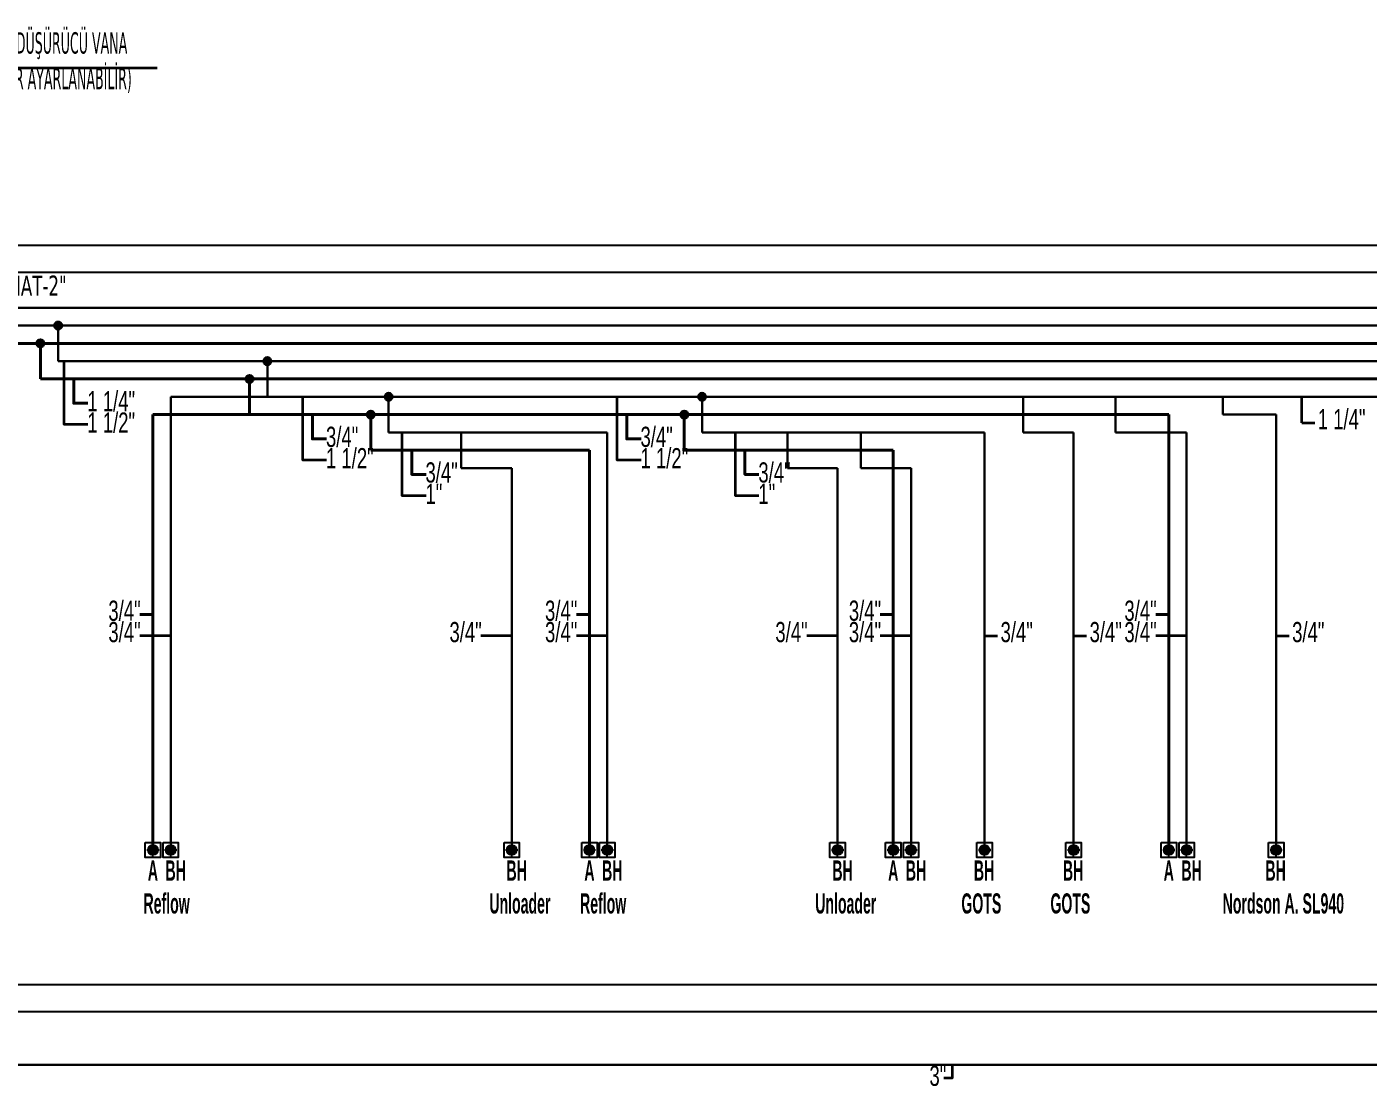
# Model space of a CAD drawing. Header units: centimetres. Extents: x 392964 to 515689, y 49661 to 58661.
# Drawn here: x 508848 to 509978, y 53897 to 54789 of the extents above; entities that cross this region are included whole.
import ezdxf
from ezdxf.enums import TextEntityAlignment as Align

# ---------------------------------------------------------------- set-up
doc = ezdxf.new("R2010")
doc.units = ezdxf.units.CM
doc.linetypes.add('MEDSISTEMBH_LINE', pattern=[1.5, 1.3, 0, -0.2])
doc.linetypes.add('MEDSISTEMKH_LINE', pattern=[1.5, 1.3, 0, -0.2])
doc.layers.add('-M-VALVE', color=7, linetype='Continuous')
for name, color, linetype, lineweight in [('0-KRCN-BAS HAVA', 101, 'BASINÇ HAVA', 35), ('0-KRCN-SHT-02CIHAZ', 132, 'Continuous', 25), ('0-MEK-IST-YAZI-ÇAP', 71, 'Continuous', 35), ('0-MEK-MED-AZOT', 217, '0-A_LINE', 40), ('_MDS_0', 7, 'Continuous', 30), ('_MDS_BORU_22.00X1.00_BASINÇLI HAVA', 5, 'Continuous', 30), ('_MDS_TEE', 7, 'Continuous', 30)]:
    doc.layers.add(name, color=color, linetype=linetype, lineweight=lineweight)
doc.styles.add('BORU', font='tahoma.ttf', dxfattribs={"width": 0.5})
doc.styles.add('DERECE', font='tahoma.ttf', dxfattribs={"width": 0.8})
doc.styles.add('ON', font='ARIALN.TTF', dxfattribs={"width": 0.8, "height": 6})
doc.styles.add('OYAK', font='arialbd.ttf')
doc.styles.get("Standard").update_dxf_attribs({"font": 'arial.ttf'})
doc.styles.add('VRF CITY MULTI', font='tahoma.ttf', dxfattribs={"height": 15})
doc.linetypes.add('0-A_LINE', pattern='A,100,-1.5,["A",BORU,S=9,R=0,X=0,Y=-4.5],-9,6', length=116.5)
doc.linetypes.add('BASINÇ HAVA', pattern='A,0.5,-0.2,["BH",Standard,S=0.1,R=0,X=-0.1,Y=-0.05],-0.2', length=0.9)

# ---------------------------------------------------------------- blocks, each defined once
blk = doc.blocks.new('TEE')
at = {"layer": '_MDS_TEE'}
h = blk.add_hatch(color=256, dxfattribs=at)
h.dxf.hatch_style = 1
edge = h.paths.add_edge_path()
edge.add_arc((0, 0), 50, 0, 360)
blk.add_circle((0, 0), 50, dxfattribs=at)
blk = doc.blocks.new('G$C63E5540C')
at = {"layer": '-M-VALVE', "color": 7}
for p, q in [((-4, 0), (4.1, 0)), ((-0.59, 0.46), (-0.59, -0.45)), ((-0.21, 1.37), (-0.21, 1.1)), ((0, -4.05), (0, 4.05)), ((0.21, 1.37), (0.21, 1.1)), ((0.59, 0.46), (0.59, -0.45))]:
    blk.add_line(p, q, dxfattribs=at)
blk.add_lwpolyline([(-5, 5), (5, 5), (5, -5), (-5, -5)], close=True, dxfattribs=at)
for radius in [3.23, 3.02, 3.02, 2.11, 2.11, 2.01, 2, 1.39, 1.12, 0.808, 0.742, 0.528, 0.449, 0.277, 0.00284]:
    blk.add_circle((0, 0), radius, dxfattribs=at)
for radius, start, end in [(0.627, 20.18086, 159.81914), (0.594, 7.7463, 172.2537), (0.594, 187.7463, 352.2537), (0.627, 200.18086, 339.81914)]:
    blk.add_arc((0, 0), radius, start, end, dxfattribs=at)
for points in [[(-0.25, -0.12), (-0.24, -0.12), (-0.24, -0.11), (-0.23, -0.1), (-0.23, -0.09), (-0.22, -0.07), (-0.22, -0.06), (-0.21, -0.03), (-0.21, -0.01), (-0.21, 0.02), (-0.21, 0.03), (-0.22, 0.06), (-0.22, 0.08), (-0.23, 0.1), (-0.23, 0.11), (-0.24, 0.12), (-0.24, 0.12), (-0.25, 0.13)], [(0.25, 0.13), (0.24, 0.12), (0.24, 0.12), (0.23, 0.11), (0.23, 0.1), (0.22, 0.08), (0.21, 0.06), (0.21, 0.03), (0.21, 0.02), (0.21, -0.01), (0.21, -0.03), (0.21, -0.06), (0.22, -0.07), (0.23, -0.09), (0.23, -0.1), (0.24, -0.11), (0.24, -0.12), (0.25, -0.12)]]:
    blk.add_open_spline(points, degree=3, knots=[1.48617, 1.48617, 1.48617, 1.48617, 1.618518, 1.618518, 1.842375, 1.842375, 2.168854, 2.168854, 2.495334, 2.495334, 2.821813, 2.821813, 3.148293, 3.148293, 3.372149, 3.372149, 3.504498, 3.504498, 3.504498, 3.504498], dxfattribs=at)

msp = doc.modelspace()

# ---------------------------------------------------------------- linework, layer by layer
at = {"layer": '0-KRCN-BAS HAVA', "color": 4, "ltscale": 150}
msp.add_line((509922.2, 54455), (509922.2, 54477), dxfattribs=at)
for points in [[(508899.8, 54453.6), (508879.8, 54453.6), (508879.8, 54507)], [(509100.8, 54423.6), (509080.8, 54423.6), (509080.8, 54477)], [(509365.7, 54423.6), (509345.7, 54423.6), (509345.7, 54477)], [(509184.6, 54393.6), (509164.6, 54393.6), (509164.6, 54447)], [(509465, 54393.6), (509445.1, 54393.6), (509445.1, 54447)], [(509922.2, 54455), (509933.2, 54455)], [(508969.5, 54275.7), (508943.5, 54275.7)], [(509256.7, 54275.7), (509230.7, 54275.7)], [(509337.2, 54275.7), (509311.2, 54275.7)], [(509531.2, 54275.7), (509505.3, 54275.7)], [(509593.1, 54275.7), (509567.2, 54275.7)], [(509655, 54275.7), (509666, 54275.7)], [(509730, 54275.7), (509741, 54275.7)], [(509825.2, 54275.7), (509799.3, 54275.7)], [(509900.6, 54275.7), (509911.5, 54275.7)], [(509620.6, 53903.5), (509628.1, 53903.5), (509628.1, 53914.5)]]:
    msp.add_lwpolyline(points, dxfattribs=at)
at = {"layer": '0-KRCN-SHT-02CIHAZ', "color": 8}
for p, q in [((513155.2, 54604.5), (503564.1, 54604.5)), ((503564.1, 54582), (513155.2, 54582)), ((513155.2, 53982), (503564.1, 53982)), ((503564.1, 53959.5), (513155.2, 53959.5))]:
    msp.add_line(p, q, dxfattribs=at)
at = {"layer": '0-MEK-IST-YAZI-ÇAP'}
msp.add_line((508784.2, 54754.1), (508958, 54754.1), dxfattribs=at)
at = {"layer": '0-MEK-MED-AZOT'}
for p, q in [((508765.9, 54522), (511800.9, 54522)), ((508859.7, 54492), (508859.7, 54522)), ((508859.7, 54492), (510863.5, 54492)), ((509035.9, 54462), (509035.9, 54492)), ((508954.5, 54462), (509810.2, 54462)), ((508954.5, 54095.4), (508954.5, 54462)), ((509138, 54432), (509138, 54462)), ((509402.1, 54432), (509402.1, 54462)), ((509810.2, 54095.4), (509810.2, 54462)), ((509138, 54432), (509322.2, 54432)), ((509322.2, 54095.4), (509322.2, 54432)), ((509402.1, 54432), (509578.1, 54432)), ((509578.1, 54095.4), (509578.1, 54432))]:
    msp.add_line(p, q, dxfattribs=at)
at = {"layer": '0-MEK-MED-AZOT', "color": 6, "ltscale": 150}
for points in [[(508899.8, 54471.6), (508887.8, 54471.6), (508887.8, 54492)], [(509100.8, 54441.6), (509088.8, 54441.6), (509088.8, 54462)], [(509365.7, 54441.6), (509353.7, 54441.6), (509353.7, 54462)], [(509184.6, 54411.6), (509172.6, 54411.6), (509172.6, 54432)], [(509465, 54411.6), (509453.1, 54411.6), (509453.1, 54432)], [(508954.5, 54293.7), (508943.5, 54293.7)], [(509322.2, 54293.7), (509311.2, 54293.7)], [(509578.1, 54293.7), (509567.2, 54293.7)], [(509810.2, 54293.7), (509799.3, 54293.7)]]:
    msp.add_lwpolyline(points, dxfattribs=at)
at = {"layer": '_MDS_BORU_22.00X1.00_BASINÇLI HAVA', "color": 3, "linetype": 'MEDSISTEMKH_LINE', "ltscale": 80}
msp.add_line((508765.9, 54552), (511909, 54552), dxfattribs=at)
at = {"layer": '_MDS_BORU_22.00X1.00_BASINÇLI HAVA', "linetype": 'MEDSISTEMBH_LINE', "ltscale": 80}
for p, q in [((508750.9, 54537), (511848, 54537)), ((508874.7, 54507), (508874.7, 54537)), ((508874.7, 54507), (510878.5, 54507)), ((509050.9, 54477), (509050.9, 54507)), ((508969.5, 54477), (510431.5, 54477)), ((508969.5, 54095.4), (508969.5, 54477)), ((509153, 54447), (509153, 54477)), ((509417.1, 54447), (509417.1, 54477)), ((509687.6, 54447), (509687.6, 54477)), ((509765.2, 54447), (509765.2, 54477)), ((509855.6, 54462), (509855.6, 54477)), ((509855.6, 54462), (509900.6, 54462)), ((509900.6, 54095.4), (509900.6, 54462)), ((509153, 54447), (509337.2, 54447)), ((509214.3, 54417), (509214.3, 54447)), ((509337.2, 54095.4), (509337.2, 54447)), ((509417.1, 54447), (509655, 54447)), ((509488.9, 54417), (509488.9, 54447)), ((509550.7, 54417), (509550.7, 54447)), ((509655, 54095.4), (509655, 54447)), ((509687.6, 54447), (509730, 54447)), ((509730, 54095.4), (509730, 54447)), ((509765.2, 54447), (509825.2, 54447)), ((509825.2, 54095.4), (509825.2, 54447)), ((509214.3, 54417), (509256.7, 54417)), ((509256.7, 54095.4), (509256.7, 54417)), ((509488.9, 54417), (509531.2, 54417)), ((509531.2, 54095.4), (509531.2, 54417)), ((509550.7, 54417), (509593.1, 54417)), ((509593.1, 54095.4), (509593.1, 54417)), ((503564.1, 53914.5), (511848, 53914.5))]:
    msp.add_line(p, q, dxfattribs=at)

# ---------------------------------------------------------------- block references
at = {"layer": '-M-VALVE', "color": 7, "xscale": 1.276512899816038, "yscale": 1.276512899816038, "zscale": 1.276512899816038}
for p in [(508954.5, 54095.4), (508969.5, 54095.4), (509256.7, 54095.4), (509322.2, 54095.4), (509337.2, 54095.4), (509531.2, 54095.4), (509578.1, 54095.4), (509593.1, 54095.4), (509655, 54095.4), (509730, 54095.4), (509810.2, 54095.4), (509825.2, 54095.4), (509900.6, 54095.4)]:
    msp.add_blockref('G$C63E5540C', p, dxfattribs=at)
at = {"layer": '_MDS_TEE', "yscale": 0.065, "zscale": 0.065}
for p, xscale, rotation in [((508874.7, 54537), -0.065, 270), ((508859.7, 54522), -0.065, 270), ((509050.9, 54507), 0.065, 90), ((509035.9, 54492), 0.065, 90), ((509153, 54477), 0.065, 90), ((509417.1, 54477), 0.065, 90), ((509138, 54462), 0.065, 90), ((509402.1, 54462), 0.065, 90)]:
    msp.add_blockref('TEE', p, dxfattribs=dict(at, xscale=xscale, rotation=rotation))

# ---------------------------------------------------------------- texts
at = {"layer": '0-KRCN-BAS HAVA', "color": 4, "ltscale": 150, "style": 'ON', "width": 0.8}
for s, p in [('1 1/2"', (508899.3, 54446.8)), ('1 1/4"', (509935.7, 54449.7)), ('1 1/2"', (509100.3, 54416.8)), ('1 1/2"', (509365.2, 54416.8)), ('1"', (509184.1, 54386.8)), ('1"', (509464.5, 54386.8)), ('3/4"', (508917, 54270.4)), ('3/4"', (509204.3, 54270.4)), ('3/4"', (509284.8, 54270.4)), ('3/4"', (509478.8, 54270.4)), ('3/4"', (509540.7, 54270.4)), ('3/4"', (509668.5, 54270.4)), ('3/4"', (509743.5, 54270.4)), ('3/4"', (509772.8, 54270.4)), ('3/4"', (509914.1, 54270.4)), ('3"', (509608.6, 53896.8))]:
    msp.add_text(s, height=17, dxfattribs=at).set_placement(p)
at = {"layer": '0-MEK-IST-YAZI-ÇAP', "insert": (508864.4, 54784), "char_height": 18, "width": 166.217, "attachment_point": 2, "style": 'DERECE'}
msp.add_mtext('{\\W0.5;BASINÇ DÜŞÜRÜCÜ VANA (7-13 BAR AYARLANABİLİR)}', dxfattribs=at)
at = {"layer": '0-MEK-MED-AZOT', "color": 6, "ltscale": 150, "style": 'ON', "width": 0.8}
for s, p in [('1 1/4"', (508899.3, 54464.8)), ('3/4"', (509100.3, 54434.8)), ('3/4"', (509365.2, 54434.8)), ('3/4"', (509184.1, 54404.8)), ('3/4"', (509464.5, 54404.8)), ('3/4"', (508917, 54288.4)), ('3/4"', (509284.8, 54288.4)), ('3/4"', (509540.7, 54288.4)), ('3/4"', (509772.8, 54288.4))]:
    msp.add_text(s, height=17, dxfattribs=at).set_placement(p)
at = {"layer": '_MDS_0', "style": 'OYAK', "width": 0.5}
for s, p in [('A', (508954.5, 54064.5)), ('BH', (508973.7, 54064.5)), ('BH', (509260.9, 54064.5)), ('A', (509322.2, 54064.5)), ('BH', (509341.4, 54064.5)), ('BH', (509535.4, 54064.5)), ('A', (509578.1, 54064.5)), ('BH', (509597.3, 54064.5)), ('BH', (509654.6, 54064.5)), ('BH', (509729.6, 54064.5)), ('A', (509810.2, 54064.5)), ('BH', (509829.4, 54064.5)), ('BH', (509900.2, 54064.5))]:
    msp.add_text(s, height=17, dxfattribs=at).set_placement(p, align=Align.BOTTOM_CENTER)
at = {"layer": '_MDS_0', "color": 61, "style": 'OYAK', "width": 0.5}
for s, p in [('Reflow', (508946.6, 54036.8, 0)), ('Unloader ', (509237.9, 54036.8, 0)), ('Reflow', (509314.3, 54036.8, 0)), ('Unloader ', (509512.4, 54036.8, 0)), ('GOTS ', (509635.5, 54036.8, 0)), ('GOTS ', (509710.5, 54036.8, 0)), ('Nordson A. SL940', (509855.6, 54036.8, 0))]:
    msp.add_text(s, height=17, dxfattribs=at).set_placement(p, align=Align.BOTTOM_LEFT)
at = {"layer": '_MDS_BORU_22.00X1.00_BASINÇLI HAVA', "color": 3, "linetype": 'MEDSISTEMBH_LINE', "ltscale": 80, "style": 'VRF CITY MULTI', "width": 0.7}
msp.add_text('REVİZE HAT-2"', height=17, dxfattribs=at).set_placement((508777.4, 54562.1))

doc.saveas('drawing.dxf')
